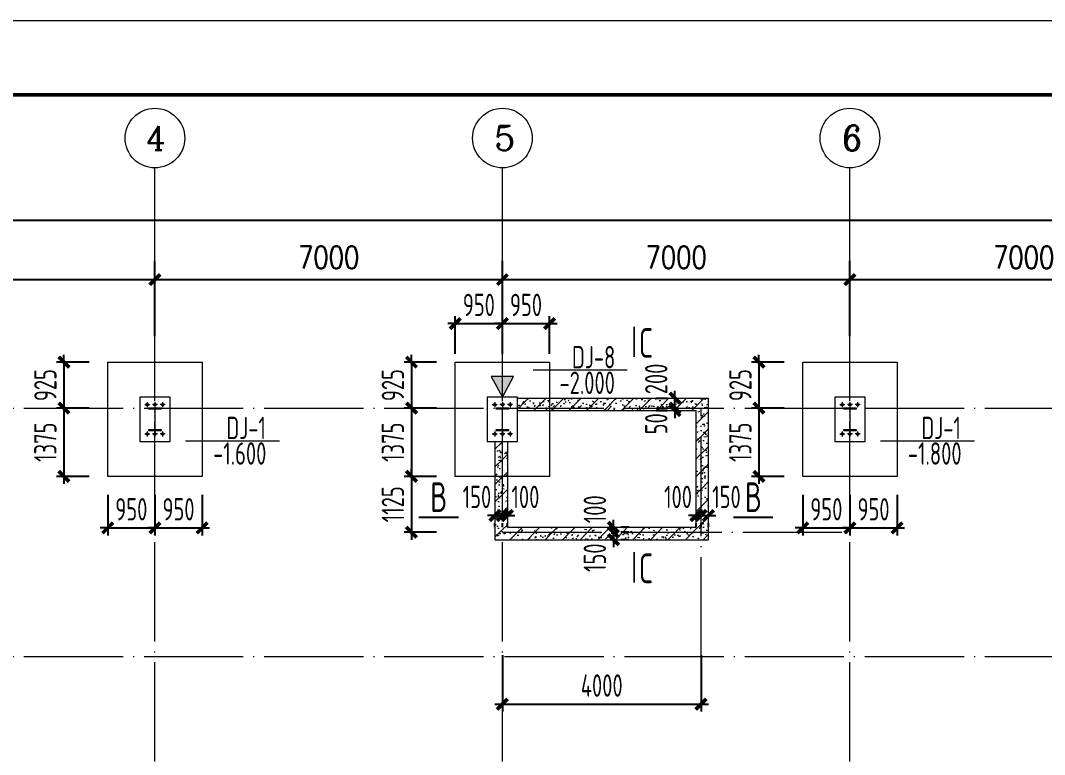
# Model space of a CAD drawing. Header units: millimetres. Extents: x 19781 to 898973, y -947928 to -267362.
# Drawn here: x 55034 to 75662, y -336474 to -321690 of the extents above; entities that cross this region are included whole.
import ezdxf
from ezdxf.enums import TextEntityAlignment as Align

# ---------------------------------------------------------------- set-up
doc = ezdxf.new("R2010")
doc.units = ezdxf.units.MM
doc.header["$LTSCALE"] = 100
doc.linetypes.add('CENTERX2', pattern=[101.599999, 63.5, -12.7, 12.7, -12.7])
doc.linetypes.add('DOTE', pattern=[2.42, 2, -0.2, 0.02, -0.2])
doc.layers.get('0').update_dxf_attribs({"lineweight": 18})
for name, color, linetype, lineweight in [('10', 7, 'Continuous', 18), ('1000', 2, 'Continuous', 18), ('11000', 4, 'Continuous', 18), ('52', 2, 'Continuous', 18), ('AXIS', 3, 'Continuous', 18), ('AXIS_TEXT', 7, 'Continuous', 18), ('BORDER', 7, 'Continuous', 18), ('D', 4, 'Continuous', 18), ('DIM', 3, 'Continuous', 18), ('DOTE', 1, 'DOTE', 18), ('HATCH', 254, 'Continuous', 18), ('JC', 7, 'Continuous', 18), ('TEXT', 7, 'Continuous', 18), ('THIN', 7, 'Continuous', 18), ('数字', 3, 'Continuous', 20), ('轴线', 1, 'CENTERX2', 13), ('钢柱', 4, 'Continuous', 20)]:
    doc.layers.add(name, color=color, linetype=linetype, lineweight=lineweight)
doc.styles.add('_TCH_AXIS', font='complex.shx', dxfattribs={"bigfont": 'gbcbig.shx'})
doc.styles.add('COMPLEX', font='complex.shx', dxfattribs={"bigfont": 'gbcbig.shx'})
doc.styles.add('dim_font', font='simplex.shx', dxfattribs={"width": 0.8, "bigfont": 'gbcbig.shx'})
doc.styles.add('TSSD_REIN', font='tssdeng.shx', dxfattribs={"width": 0.7, "bigfont": 'hztxt.shx'})
doc.dimstyles.new('DIMN150', dxfattribs={"dimscale": 1.5, "dimtxt": 300, "dimasz": 1, "dimexe": 250, "dimexo": 300, "dimgap": 150, "dimtad": 1, "dimdec": 0, "dimzin": 0, "dimdsep": 46, "dimtxsty": 'dim_font', "dimblk": '_CAXARROW', "dimcen": 0.09, "dimdle": 2, "dimclrt": 7, "dimadec": 0, "dimazin": 0, "dimtfac": 1, "dimtdec": 0, "dimtix": 1, "dimtmove": 2, "dimatfit": 3, "dimfxl": 1, "dimtolj": 1, "dimtzin": 0, "dimarcsym": 0})
doc.dimstyles.new('TSSD_100_100', dxfattribs={"dimtxt": 300, "dimasz": 100, "dimexe": 100, "dimexo": 250, "dimgap": 100, "dimtad": 1, "dimdec": 0, "dimzin": 0, "dimdsep": 46, "dimtxsty": 'TSSD_REIN', "dimblk": 'ARCHTICK', "dimcen": 0, "dimdle": 100, "dimclrt": 7, "dimadec": 0, "dimazin": 0, "dimtfac": 1, "dimtdec": 0, "dimtix": 1, "dimtmove": 2, "dimatfit": 3, "dimfxl": 1, "dimtolj": 1, "dimtzin": 0, "dimarcsym": 0})
pattern_1 = [(50, (0, 0), (-93.17486, 347.7333), [37.5, -412.5]), (355, (0, 0), (133.6301, 358.33536), [30, -330]), (100.4514, (29.9, -2.6), (-393.20836, 218.8314), [31.8701, -350.57106]), (46.1842, (0, 100), (-104.74047, 529.7447), [56.25, -618.75]), (96.6356, (44.47, 93.1), (-566.6605, 366.7709), [47.80514, -525.8565]), (351.1842, (0, 100), (467.331, 487.0593), [45, -495]), (21, (50, 75), (87.09188, 349.30646), [37.5, -412.5]), (326, (50, 75), (290.59994, 248.622), [30, -330]), (71.4514, (74.87, 58.22), (-237.8162, 382.02545), [31.8701, -350.57106]), (37.5, (0, 0), (6.07993, 166.446927), [0.01, -326, 0.01, -335, 0.01, -331.25]), (7.5, (0, 0), (131.53477, 197.20586), [0.01, -191, 0.01, -318.5, 0.01, -126.25]), (327.5, (-111.5, 0), (266.91122, -11.277436), [0.01, -125, 0.01, -390, 0.01, -517.5]), (317.5, (-161.5, 0), (291.59308, 50.05249), [0.01, -162.5, 0.01, -259, 0.01, -367.5]), (45, (0, 0), (-176.7767, 176.7767), [])]
pattern_2 = [(45, (0, 0), (-7.0710678, 7.0710678), []), (45, (0, 2.5), (-7.0710678, 7.0710678), [])]

# ---------------------------------------------------------------- blocks, each defined once
blk = doc.blocks.new('_DIMX')
blk.add_line((-150, 0), (150, 0))
blk.add_lwpolyline([(-70, -70, 50, 50, 0), (70, 70, 50, 50, 0)], format="xyseb")
blk = doc.blocks.new('*X1412')
at = {"layer": 'AXIS', "color": 0, "lineweight": -2, "transparency": 16777216}
for p, q in [((50742, -328047), (50742, -326534)), ((57742, -328047), (57742, -326534)), ((50744, -326909), (57741, -326909))]:
    blk.add_line(p, q, dxfattribs=at)
at = {"layer": 'AXIS', "color": 0, "lineweight": -2, "transparency": 16777216, "xscale": 1.5, "yscale": 1.5, "zscale": 1.5, "rotation": 180}
blk.add_blockref('_DIMX', (50742, -326909), dxfattribs=at)
at = {"layer": 'AXIS', "color": 0, "lineweight": -2, "transparency": 16777216, "xscale": 1.5, "yscale": 1.5, "zscale": 1.5}
blk.add_blockref('_DIMX', (57742, -326909), dxfattribs=at)
at = {"layer": 'AXIS', "color": 7, "transparency": 16777216, "insert": (54242, -326459), "char_height": 450, "width": 3805.71, "attachment_point": 5, "style": 'dim_font'}
blk.add_mtext('7000', dxfattribs=at)
blk = doc.blocks.new('_CAXARROW')
blk.add_hatch(color=0).paths.add_polyline_path([(0, 0), (-1, 0.125), (-1, -0.125)], flags=0)
blk = doc.blocks.new('*X1413')
at = {"layer": 'AXIS', "color": 0, "lineweight": -2, "transparency": 16777216}
for p, q in [((57742, -328047), (57742, -326534)), ((64742, -328047), (64742, -326534)), ((57744, -326909), (64741, -326909))]:
    blk.add_line(p, q, dxfattribs=at)
at = {"layer": 'AXIS', "color": 0, "lineweight": -2, "transparency": 16777216, "xscale": 1.5, "yscale": 1.5, "zscale": 1.5, "rotation": 180}
blk.add_blockref('_DIMX', (57742, -326909), dxfattribs=at)
at = {"layer": 'AXIS', "color": 0, "lineweight": -2, "transparency": 16777216, "xscale": 1.5, "yscale": 1.5, "zscale": 1.5}
blk.add_blockref('_DIMX', (64742, -326909), dxfattribs=at)
at = {"layer": 'AXIS', "color": 7, "transparency": 16777216, "insert": (61242, -326459), "char_height": 450, "width": 3805.71, "attachment_point": 5, "style": 'dim_font'}
blk.add_mtext('7000', dxfattribs=at)
blk = doc.blocks.new('*X1414')
at = {"layer": 'AXIS', "color": 0, "lineweight": -2, "transparency": 16777216}
for p, q in [((64742, -328047), (64742, -326534)), ((71742, -328047), (71742, -326534)), ((64744, -326909), (71741, -326909))]:
    blk.add_line(p, q, dxfattribs=at)
at = {"layer": 'AXIS', "color": 0, "lineweight": -2, "transparency": 16777216, "xscale": 1.5, "yscale": 1.5, "zscale": 1.5, "rotation": 180}
blk.add_blockref('_DIMX', (64742, -326909), dxfattribs=at)
at = {"layer": 'AXIS', "color": 0, "lineweight": -2, "transparency": 16777216, "xscale": 1.5, "yscale": 1.5, "zscale": 1.5}
blk.add_blockref('_DIMX', (71742, -326909), dxfattribs=at)
at = {"layer": 'AXIS', "color": 7, "transparency": 16777216, "insert": (68242, -326459), "char_height": 450, "width": 3805.71, "attachment_point": 5, "style": 'dim_font'}
blk.add_mtext('7000', dxfattribs=at)
blk = doc.blocks.new('*X1415')
at = {"layer": 'AXIS', "color": 0, "lineweight": -2, "transparency": 16777216}
for p, q in [((71742, -328047), (71742, -326534)), ((78742, -328047), (78742, -326534)), ((71744, -326909), (78741, -326909))]:
    blk.add_line(p, q, dxfattribs=at)
at = {"layer": 'AXIS', "color": 0, "lineweight": -2, "transparency": 16777216, "xscale": 1.5, "yscale": 1.5, "zscale": 1.5, "rotation": 180}
blk.add_blockref('_DIMX', (71742, -326909), dxfattribs=at)
at = {"layer": 'AXIS', "color": 0, "lineweight": -2, "transparency": 16777216, "xscale": 1.5, "yscale": 1.5, "zscale": 1.5}
blk.add_blockref('_DIMX', (78742, -326909), dxfattribs=at)
at = {"layer": 'AXIS', "color": 7, "transparency": 16777216, "insert": (75242, -326459), "char_height": 450, "width": 3805.71, "attachment_point": 5, "style": 'dim_font'}
blk.add_mtext('7000', dxfattribs=at)
blk = doc.blocks.new('_AXISO')
blk.add_circle((0, 0), 0.5)
at = {"layer": 'AXIS_TEXT', "style": 'COMPLEX', "width": 1.04167}
blk.add_attdef('A', (-0.25, -0.28), '', height=0.56, dxfattribs=at)
blk = doc.blocks.new('*X1425')
at = {"layer": 'AXIS', "color": 0, "lineweight": -2, "transparency": 16777216}
for p, q in [((36742, -327747), (36742, -325334)), ((134742, -327747), (134742, -325334)), ((36744, -325709), (134741, -325709))]:
    blk.add_line(p, q, dxfattribs=at)
at = {"layer": 'AXIS', "color": 0, "lineweight": -2, "transparency": 16777216, "xscale": 1.5, "yscale": 1.5, "zscale": 1.5, "rotation": 180}
blk.add_blockref('_DIMX', (36742, -325709), dxfattribs=at)
at = {"layer": 'AXIS', "color": 0, "lineweight": -2, "transparency": 16777216, "xscale": 1.5, "yscale": 1.5, "zscale": 1.5}
blk.add_blockref('_DIMX', (134742, -325709), dxfattribs=at)
at = {"layer": 'AXIS', "color": 7, "transparency": 16777216, "insert": (85742, -325259), "char_height": 450, "width": 4834.29, "attachment_point": 5, "style": 'dim_font'}
blk.add_mtext('98000', dxfattribs=at)
blk = doc.blocks.new('_ArchTick_0')
at = {"color": 0, "linetype": 'ByBlock'}
blk.add_lwpolyline([(-0.71, -0.71, 0.5, 0.5, 0), (0.71, 0.71, 0.5, 0.5, 0)], format="xyseb", dxfattribs=at)
blk = doc.blocks.new('*X1455')
at = {"layer": 'DIM', "color": 0, "lineweight": -2, "ltscale": 100, "transparency": 16777216}
for p, q in [((55910, -329347), (55910, -331022)), ((56417, -329497), (55760, -329497)), ((56417, -330872), (55760, -330872))]:
    blk.add_line(p, q, dxfattribs=at)
at = {"layer": 'DIM', "color": 0, "lineweight": -2, "ltscale": 100, "transparency": 16777216, "xscale": 150, "yscale": 150, "zscale": 150}
for p, rotation in [((55910, -329497), 90), ((55910, -330872), 270)]:
    blk.add_blockref('_ArchTick_0', p, dxfattribs=dict(at, rotation=rotation))
at = {"layer": 'DIM', "color": 7, "ltscale": 100, "transparency": 16777216, "insert": (55535, -330184), "char_height": 450, "width": 3195, "attachment_point": 5, "rotation": 90, "style": 'TSSD_REIN'}
blk.add_mtext('1375', dxfattribs=at)
blk = doc.blocks.new('_ARCHTICK')
at = {"color": 0, "linetype": 'ByBlock', "const_width": 0.5}
blk.add_lwpolyline([(-0.5, -0.5), (0.5, 0.5)], dxfattribs=at)
blk = doc.blocks.new('*X1456')
at = {"layer": 'DIM', "color": 0, "lineweight": -2, "ltscale": 100, "transparency": 16777216}
for p, q in [((57742, -331247), (57742, -332060)), ((58692, -331247), (58692, -332060)), ((57742, -331910), (57592, -331910)), ((57742, -331910), (58692, -331910)), ((58692, -331910), (58842, -331910))]:
    blk.add_line(p, q, dxfattribs=at)
at = {"layer": 'DIM', "color": 0, "lineweight": -2, "ltscale": 100, "transparency": 16777216, "xscale": 150, "yscale": 150, "zscale": 150}
blk.add_blockref('_ArchTick_0', (57742, -331910), dxfattribs=at)
at = {"layer": 'DIM', "color": 0, "lineweight": -2, "ltscale": 100, "transparency": 16777216, "xscale": 150, "yscale": 150, "zscale": 150, "rotation": 180}
blk.add_blockref('_ArchTick_0', (58692, -331910), dxfattribs=at)
at = {"layer": 'DIM', "color": 7, "ltscale": 100, "transparency": 16777216, "insert": (58217, -331535), "char_height": 450, "width": 2430, "attachment_point": 5, "style": 'TSSD_REIN'}
blk.add_mtext('950', dxfattribs=at)
blk = doc.blocks.new('*X1457')
at = {"layer": 'DIM', "color": 0, "lineweight": -2, "ltscale": 100, "transparency": 16777216}
for p, q in [((56792, -331247), (56792, -332060)), ((57742, -331247), (57742, -332060)), ((56792, -331910), (56642, -331910)), ((56792, -331910), (57742, -331910)), ((57742, -331910), (57892, -331910))]:
    blk.add_line(p, q, dxfattribs=at)
at = {"layer": 'DIM', "color": 0, "lineweight": -2, "ltscale": 100, "transparency": 16777216, "xscale": 150, "yscale": 150, "zscale": 150}
blk.add_blockref('_ArchTick_0', (56792, -331910), dxfattribs=at)
at = {"layer": 'DIM', "color": 0, "lineweight": -2, "ltscale": 100, "transparency": 16777216, "xscale": 150, "yscale": 150, "zscale": 150, "rotation": 180}
blk.add_blockref('_ArchTick_0', (57742, -331910), dxfattribs=at)
at = {"layer": 'DIM', "color": 7, "ltscale": 100, "transparency": 16777216, "insert": (57267, -331535), "char_height": 450, "width": 2430, "attachment_point": 5, "style": 'TSSD_REIN'}
blk.add_mtext('950', dxfattribs=at)
blk = doc.blocks.new('*X1458')
at = {"layer": 'DIM', "color": 0, "lineweight": -2, "ltscale": 100, "transparency": 16777216}
for p, q in [((56417, -328572), (55760, -328572)), ((55910, -328572), (55910, -328422)), ((55910, -328572), (55910, -329497)), ((56417, -329497), (55760, -329497)), ((55910, -329497), (55910, -329647))]:
    blk.add_line(p, q, dxfattribs=at)
at = {"layer": 'DIM', "color": 0, "lineweight": -2, "ltscale": 100, "transparency": 16777216, "xscale": 150, "yscale": 150, "zscale": 150}
for p, rotation in [((55910, -328572), 270), ((55910, -329497), 90)]:
    blk.add_blockref('_ArchTick_0', p, dxfattribs=dict(at, rotation=rotation))
at = {"layer": 'DIM', "color": 7, "ltscale": 100, "transparency": 16777216, "insert": (55535, -329034), "char_height": 450, "width": 2430, "attachment_point": 5, "rotation": 90, "style": 'TSSD_REIN'}
blk.add_mtext('925', dxfattribs=at)
blk = doc.blocks.new('*X1475')
at = {"layer": 'DIM', "color": 0, "lineweight": -2, "ltscale": 100, "transparency": 16777216}
for p, q in [((62910, -329347), (62910, -331022)), ((63417, -329497), (62760, -329497)), ((63417, -330872), (62760, -330872))]:
    blk.add_line(p, q, dxfattribs=at)
at = {"layer": 'DIM', "color": 0, "lineweight": -2, "ltscale": 100, "transparency": 16777216, "xscale": 150, "yscale": 150, "zscale": 150}
for p, rotation in [((62910, -329497), 90), ((62910, -330872), 270)]:
    blk.add_blockref('_ArchTick_0', p, dxfattribs=dict(at, rotation=rotation))
at = {"layer": 'DIM', "color": 7, "ltscale": 100, "transparency": 16777216, "insert": (62535, -330184), "char_height": 450, "width": 3195, "attachment_point": 5, "rotation": 90, "style": 'TSSD_REIN'}
blk.add_mtext('1375', dxfattribs=at)
blk = doc.blocks.new('*X1476')
at = {"layer": 'DIM', "color": 0, "lineweight": -2, "ltscale": 100, "transparency": 16777216}
for p, q in [((63417, -328572), (62760, -328572)), ((62910, -328572), (62910, -328422)), ((62910, -328572), (62910, -329497)), ((63417, -329497), (62760, -329497)), ((62910, -329497), (62910, -329647))]:
    blk.add_line(p, q, dxfattribs=at)
at = {"layer": 'DIM', "color": 0, "lineweight": -2, "ltscale": 100, "transparency": 16777216, "xscale": 150, "yscale": 150, "zscale": 150}
for p, rotation in [((62910, -328572), 270), ((62910, -329497), 90)]:
    blk.add_blockref('_ArchTick_0', p, dxfattribs=dict(at, rotation=rotation))
at = {"layer": 'DIM', "color": 7, "ltscale": 100, "transparency": 16777216, "insert": (62535, -329034), "char_height": 450, "width": 2430, "attachment_point": 5, "rotation": 90, "style": 'TSSD_REIN'}
blk.add_mtext('925', dxfattribs=at)
blk = doc.blocks.new('*X1493')
at = {"layer": 'DIM', "color": 0, "lineweight": -2, "ltscale": 100, "transparency": 16777216}
for p, q in [((69910, -329347), (69910, -331022)), ((70417, -329497), (69760, -329497)), ((70417, -330872), (69760, -330872))]:
    blk.add_line(p, q, dxfattribs=at)
at = {"layer": 'DIM', "color": 0, "lineweight": -2, "ltscale": 100, "transparency": 16777216, "xscale": 150, "yscale": 150, "zscale": 150}
for p, rotation in [((69910, -329497), 90), ((69910, -330872), 270)]:
    blk.add_blockref('_ArchTick_0', p, dxfattribs=dict(at, rotation=rotation))
at = {"layer": 'DIM', "color": 7, "ltscale": 100, "transparency": 16777216, "insert": (69535, -330184), "char_height": 450, "width": 3195, "attachment_point": 5, "rotation": 90, "style": 'TSSD_REIN'}
blk.add_mtext('1375', dxfattribs=at)
blk = doc.blocks.new('*X1494')
at = {"layer": 'DIM', "color": 0, "lineweight": -2, "ltscale": 100, "transparency": 16777216}
for p, q in [((71742, -331247), (71742, -332060)), ((72692, -331247), (72692, -332060)), ((71742, -331910), (71592, -331910)), ((71742, -331910), (72692, -331910)), ((72692, -331910), (72842, -331910))]:
    blk.add_line(p, q, dxfattribs=at)
at = {"layer": 'DIM', "color": 0, "lineweight": -2, "ltscale": 100, "transparency": 16777216, "xscale": 150, "yscale": 150, "zscale": 150}
blk.add_blockref('_ArchTick_0', (71742, -331910), dxfattribs=at)
at = {"layer": 'DIM', "color": 0, "lineweight": -2, "ltscale": 100, "transparency": 16777216, "xscale": 150, "yscale": 150, "zscale": 150, "rotation": 180}
blk.add_blockref('_ArchTick_0', (72692, -331910), dxfattribs=at)
at = {"layer": 'DIM', "color": 7, "ltscale": 100, "transparency": 16777216, "insert": (72217, -331535), "char_height": 450, "width": 2430, "attachment_point": 5, "style": 'TSSD_REIN'}
blk.add_mtext('950', dxfattribs=at)
blk = doc.blocks.new('*X1495')
at = {"layer": 'DIM', "color": 0, "lineweight": -2, "ltscale": 100, "transparency": 16777216}
for p, q in [((70792, -331247), (70792, -332060)), ((71742, -331247), (71742, -332060)), ((70792, -331910), (70642, -331910)), ((70792, -331910), (71742, -331910)), ((71742, -331910), (71892, -331910))]:
    blk.add_line(p, q, dxfattribs=at)
at = {"layer": 'DIM', "color": 0, "lineweight": -2, "ltscale": 100, "transparency": 16777216, "xscale": 150, "yscale": 150, "zscale": 150}
blk.add_blockref('_ArchTick_0', (70792, -331910), dxfattribs=at)
at = {"layer": 'DIM', "color": 0, "lineweight": -2, "ltscale": 100, "transparency": 16777216, "xscale": 150, "yscale": 150, "zscale": 150, "rotation": 180}
blk.add_blockref('_ArchTick_0', (71742, -331910), dxfattribs=at)
at = {"layer": 'DIM', "color": 7, "ltscale": 100, "transparency": 16777216, "insert": (71267, -331535), "char_height": 450, "width": 2430, "attachment_point": 5, "style": 'TSSD_REIN'}
blk.add_mtext('950', dxfattribs=at)
blk = doc.blocks.new('*X1496')
at = {"layer": 'DIM', "color": 0, "lineweight": -2, "ltscale": 100, "transparency": 16777216}
for p, q in [((70417, -328572), (69760, -328572)), ((69910, -328572), (69910, -328422)), ((69910, -328572), (69910, -329497)), ((70417, -329497), (69760, -329497)), ((69910, -329497), (69910, -329647))]:
    blk.add_line(p, q, dxfattribs=at)
at = {"layer": 'DIM', "color": 0, "lineweight": -2, "ltscale": 100, "transparency": 16777216, "xscale": 150, "yscale": 150, "zscale": 150}
for p, rotation in [((69910, -328572), 270), ((69910, -329497), 90)]:
    blk.add_blockref('_ArchTick_0', p, dxfattribs=dict(at, rotation=rotation))
at = {"layer": 'DIM', "color": 7, "ltscale": 100, "transparency": 16777216, "insert": (69535, -329034), "char_height": 450, "width": 2430, "attachment_point": 5, "rotation": 90, "style": 'TSSD_REIN'}
blk.add_mtext('925', dxfattribs=at)
blk = doc.blocks.new('*X1768')
at = {"layer": 'DIM', "color": 0, "lineweight": -2, "ltscale": 100, "transparency": 16777216}
for p, q in [((64742, -328402), (64742, -327644)), ((65692, -328402), (65692, -327644)), ((64742, -327794), (64592, -327794)), ((64742, -327794), (65692, -327794)), ((65692, -327794), (65842, -327794))]:
    blk.add_line(p, q, dxfattribs=at)
at = {"layer": 'DIM', "color": 0, "lineweight": -2, "ltscale": 100, "transparency": 16777216, "xscale": 150, "yscale": 150, "zscale": 150}
blk.add_blockref('_ArchTick_0', (64742, -327794), dxfattribs=at)
at = {"layer": 'DIM', "color": 0, "lineweight": -2, "ltscale": 100, "transparency": 16777216, "xscale": 150, "yscale": 150, "zscale": 150, "rotation": 180}
blk.add_blockref('_ArchTick_0', (65692, -327794), dxfattribs=at)
at = {"layer": 'DIM', "color": 7, "ltscale": 100, "transparency": 16777216, "insert": (65217, -327419), "char_height": 450, "width": 2430, "attachment_point": 5, "style": 'TSSD_REIN'}
blk.add_mtext('950', dxfattribs=at)
blk = doc.blocks.new('*X1769')
at = {"layer": 'DIM', "color": 0, "lineweight": -2, "ltscale": 100, "transparency": 16777216}
for p, q in [((63792, -328402), (63792, -327644)), ((64742, -328402), (64742, -327644)), ((63792, -327794), (63642, -327794)), ((63792, -327794), (64742, -327794)), ((64742, -327794), (64892, -327794))]:
    blk.add_line(p, q, dxfattribs=at)
at = {"layer": 'DIM', "color": 0, "lineweight": -2, "ltscale": 100, "transparency": 16777216, "xscale": 150, "yscale": 150, "zscale": 150}
blk.add_blockref('_ArchTick_0', (63792, -327794), dxfattribs=at)
at = {"layer": 'DIM', "color": 0, "lineweight": -2, "ltscale": 100, "transparency": 16777216, "xscale": 150, "yscale": 150, "zscale": 150, "rotation": 180}
blk.add_blockref('_ArchTick_0', (64742, -327794), dxfattribs=at)
at = {"layer": 'DIM', "color": 7, "ltscale": 100, "transparency": 16777216, "insert": (64267, -327419), "char_height": 450, "width": 2430, "attachment_point": 5, "style": 'TSSD_REIN'}
blk.add_mtext('950', dxfattribs=at)
blk = doc.blocks.new('*X1770')
at = {"layer": 'DIM', "color": 0, "lineweight": -2, "ltscale": 100, "transparency": 16777216}
for p, q in [((64742, -334475), (64742, -335610)), ((68742, -334475), (68742, -335610)), ((64592, -335460), (68892, -335460))]:
    blk.add_line(p, q, dxfattribs=at)
at = {"layer": 'DIM', "color": 0, "lineweight": -2, "ltscale": 100, "transparency": 16777216, "xscale": 150, "yscale": 150, "zscale": 150, "rotation": 180}
blk.add_blockref('_ArchTick_0', (64742, -335460), dxfattribs=at)
at = {"layer": 'DIM', "color": 0, "lineweight": -2, "ltscale": 100, "transparency": 16777216, "xscale": 150, "yscale": 150, "zscale": 150}
blk.add_blockref('_ArchTick_0', (68742, -335460), dxfattribs=at)
at = {"layer": 'DIM', "color": 7, "ltscale": 100, "transparency": 16777216, "insert": (66742, -335085), "char_height": 450, "width": 3330, "attachment_point": 5, "style": 'TSSD_REIN'}
blk.add_mtext('4000', dxfattribs=at)
blk = doc.blocks.new('*X1771')
at = {"layer": 'DIM', "color": 0, "lineweight": -2, "ltscale": 100, "transparency": 16777216}
for p, q in [((62910, -330872), (62910, -330722)), ((63417, -330872), (62760, -330872)), ((62910, -330872), (62910, -331997)), ((63417, -331997), (62760, -331997)), ((62910, -331997), (62910, -332147))]:
    blk.add_line(p, q, dxfattribs=at)
at = {"layer": 'DIM', "color": 0, "lineweight": -2, "ltscale": 100, "transparency": 16777216, "xscale": 150, "yscale": 150, "zscale": 150}
for p, rotation in [((62910, -330872), 270), ((62910, -331997), 90)]:
    blk.add_blockref('_ArchTick_0', p, dxfattribs=dict(at, rotation=rotation))
at = {"layer": 'DIM', "color": 7, "ltscale": 100, "transparency": 16777216, "insert": (62535, -331434), "char_height": 450, "width": 3195, "attachment_point": 5, "rotation": 90, "style": 'TSSD_REIN'}
blk.add_mtext('1125', dxfattribs=at)
blk = doc.blocks.new('*X1772')
at = {"layer": 'DIM', "color": 0, "lineweight": -2, "ltscale": 100, "transparency": 16777216}
for p, q in [((68216, -329297), (68216, -329147)), ((67841, -329297), (68066, -329297)), ((68216, -329497), (68216, -329297)), ((67841, -329497), (68066, -329497)), ((68216, -329497), (68216, -329647))]:
    blk.add_line(p, q, dxfattribs=at)
at = {"layer": 'DIM', "color": 0, "lineweight": -2, "ltscale": 100, "transparency": 16777216, "xscale": 150, "yscale": 150, "zscale": 150}
for p, rotation in [((68216, -329297), 270), ((68216, -329497), 90)]:
    blk.add_blockref('_ArchTick_0', p, dxfattribs=dict(at, rotation=rotation))
at = {"layer": 'DIM', "color": 7, "ltscale": 100, "transparency": 16777216, "insert": (67841, -328910), "char_height": 450, "width": 2430, "attachment_point": 5, "rotation": 90, "style": 'TSSD_REIN'}
blk.add_mtext('200', dxfattribs=at)
blk = doc.blocks.new('*X1773')
at = {"layer": 'DIM', "color": 0, "lineweight": -2, "ltscale": 100, "transparency": 16777216}
for p, q in [((68216, -329497), (68216, -329347)), ((67841, -329497), (68066, -329497)), ((67841, -329547), (68066, -329547)), ((68216, -329547), (68216, -329497)), ((68216, -329547), (68216, -329697))]:
    blk.add_line(p, q, dxfattribs=at)
at = {"layer": 'DIM', "color": 0, "lineweight": -2, "ltscale": 100, "transparency": 16777216, "xscale": 150, "yscale": 150, "zscale": 150}
for p, rotation in [((68216, -329497), 270), ((68216, -329547), 90)]:
    blk.add_blockref('_ArchTick_0', p, dxfattribs=dict(at, rotation=rotation))
at = {"layer": 'DIM', "color": 7, "ltscale": 100, "transparency": 16777216, "insert": (67841, -329813), "char_height": 450, "width": 1530, "attachment_point": 5, "rotation": 90, "style": 'TSSD_REIN'}
blk.add_mtext('50', dxfattribs=at)
blk = doc.blocks.new('*X1774')
at = {"layer": 'DIM', "color": 0, "lineweight": -2, "ltscale": 100, "transparency": 16777216}
for p, q in [((66979, -331897), (66979, -331747)), ((66979, -331997), (66979, -331897)), ((67285, -331897), (67129, -331897)), ((66979, -331997), (66979, -332147)), ((67285, -331997), (67129, -331997))]:
    blk.add_line(p, q, dxfattribs=at)
at = {"layer": 'DIM', "color": 0, "lineweight": -2, "ltscale": 100, "transparency": 16777216, "xscale": 150, "yscale": 150, "zscale": 150}
for p, rotation in [((66979, -331897), 270), ((66979, -331997), 90)]:
    blk.add_blockref('_ArchTick_0', p, dxfattribs=dict(at, rotation=rotation))
at = {"layer": 'DIM', "color": 7, "ltscale": 100, "transparency": 16777216, "insert": (66604, -331534), "char_height": 450, "width": 2295, "attachment_point": 5, "rotation": 90, "style": 'TSSD_REIN'}
blk.add_mtext('100', dxfattribs=at)
blk = doc.blocks.new('*X1775')
at = {"layer": 'DIM', "color": 0, "lineweight": -2, "ltscale": 100, "transparency": 16777216}
for p, q in [((66979, -331997), (66979, -331847)), ((66979, -332147), (66979, -331997)), ((67285, -331997), (67129, -331997)), ((66979, -332147), (66979, -332297)), ((67285, -332147), (67129, -332147))]:
    blk.add_line(p, q, dxfattribs=at)
at = {"layer": 'DIM', "color": 0, "lineweight": -2, "ltscale": 100, "transparency": 16777216, "xscale": 150, "yscale": 150, "zscale": 150}
for p, rotation in [((66979, -331997), 270), ((66979, -332147), 90)]:
    blk.add_blockref('_ArchTick_0', p, dxfattribs=dict(at, rotation=rotation))
at = {"layer": 'DIM', "color": 7, "ltscale": 100, "transparency": 16777216, "insert": (66604, -332510), "char_height": 450, "width": 2295, "attachment_point": 5, "rotation": 90, "style": 'TSSD_REIN'}
blk.add_mtext('150', dxfattribs=at)
blk = doc.blocks.new('*X1776')
at = {"layer": 'DIM', "color": 0, "lineweight": -2, "ltscale": 100, "transparency": 16777216}
for p, q in [((64742, -331661), (64592, -331661)), ((64742, -331661), (64842, -331661)), ((64842, -331661), (64992, -331661)), ((64742, -331893), (64742, -331811)), ((64842, -331893), (64842, -331811))]:
    blk.add_line(p, q, dxfattribs=at)
at = {"layer": 'DIM', "color": 0, "lineweight": -2, "ltscale": 100, "transparency": 16777216, "xscale": 150, "yscale": 150, "zscale": 150}
blk.add_blockref('_ArchTick_0', (64742, -331661), dxfattribs=at)
at = {"layer": 'DIM', "color": 0, "lineweight": -2, "ltscale": 100, "transparency": 16777216, "xscale": 150, "yscale": 150, "zscale": 150, "rotation": 180}
blk.add_blockref('_ArchTick_0', (64842, -331661), dxfattribs=at)
at = {"layer": 'DIM', "color": 7, "ltscale": 100, "transparency": 16777216, "insert": (65205, -331286), "char_height": 450, "width": 2295, "attachment_point": 5, "style": 'TSSD_REIN'}
blk.add_mtext('100', dxfattribs=at)
blk = doc.blocks.new('*X1777')
at = {"layer": 'DIM', "color": 0, "lineweight": -2, "ltscale": 100, "transparency": 16777216}
for p, q in [((68742, -331661), (68592, -331661)), ((68742, -331661), (68892, -331661)), ((68892, -331661), (69042, -331661)), ((68742, -331893), (68742, -331811)), ((68892, -331893), (68892, -331811))]:
    blk.add_line(p, q, dxfattribs=at)
at = {"layer": 'DIM', "color": 0, "lineweight": -2, "ltscale": 100, "transparency": 16777216, "xscale": 150, "yscale": 150, "zscale": 150}
blk.add_blockref('_ArchTick_0', (68742, -331661), dxfattribs=at)
at = {"layer": 'DIM', "color": 0, "lineweight": -2, "ltscale": 100, "transparency": 16777216, "xscale": 150, "yscale": 150, "zscale": 150, "rotation": 180}
blk.add_blockref('_ArchTick_0', (68892, -331661), dxfattribs=at)
at = {"layer": 'DIM', "color": 7, "ltscale": 100, "transparency": 16777216, "insert": (69255, -331286), "char_height": 450, "width": 2295, "attachment_point": 5, "style": 'TSSD_REIN'}
blk.add_mtext('150', dxfattribs=at)
blk = doc.blocks.new('*X1778')
at = {"layer": 'DIM', "color": 0, "lineweight": -2, "ltscale": 100, "transparency": 16777216}
for p, q in [((68642, -331661), (68492, -331661)), ((68642, -331661), (68742, -331661)), ((68742, -331661), (68892, -331661)), ((68642, -331893), (68642, -331811)), ((68742, -331893), (68742, -331811))]:
    blk.add_line(p, q, dxfattribs=at)
at = {"layer": 'DIM', "color": 0, "lineweight": -2, "ltscale": 100, "transparency": 16777216, "xscale": 150, "yscale": 150, "zscale": 150}
blk.add_blockref('_ArchTick_0', (68642, -331661), dxfattribs=at)
at = {"layer": 'DIM', "color": 0, "lineweight": -2, "ltscale": 100, "transparency": 16777216, "xscale": 150, "yscale": 150, "zscale": 150, "rotation": 180}
blk.add_blockref('_ArchTick_0', (68742, -331661), dxfattribs=at)
at = {"layer": 'DIM', "color": 7, "ltscale": 100, "transparency": 16777216, "insert": (68279, -331286), "char_height": 450, "width": 2295, "attachment_point": 5, "style": 'TSSD_REIN'}
blk.add_mtext('100', dxfattribs=at)
blk = doc.blocks.new('*X1779')
at = {"layer": 'DIM', "color": 0, "lineweight": -2, "ltscale": 100, "transparency": 16777216}
for p, q in [((64592, -331661), (64442, -331661)), ((64592, -331661), (64742, -331661)), ((64742, -331661), (64892, -331661)), ((64592, -331893), (64592, -331811)), ((64742, -331893), (64742, -331811))]:
    blk.add_line(p, q, dxfattribs=at)
at = {"layer": 'DIM', "color": 0, "lineweight": -2, "ltscale": 100, "transparency": 16777216, "xscale": 150, "yscale": 150, "zscale": 150}
blk.add_blockref('_ArchTick_0', (64592, -331661), dxfattribs=at)
at = {"layer": 'DIM', "color": 0, "lineweight": -2, "ltscale": 100, "transparency": 16777216, "xscale": 150, "yscale": 150, "zscale": 150, "rotation": 180}
blk.add_blockref('_ArchTick_0', (64742, -331661), dxfattribs=at)
at = {"layer": 'DIM', "color": 7, "ltscale": 100, "transparency": 16777216, "insert": (64229, -331286), "char_height": 450, "width": 2295, "attachment_point": 5, "style": 'TSSD_REIN'}
blk.add_mtext('150', dxfattribs=at)

msp = doc.modelspace()

# ---------------------------------------------------------------- hatches: boundary and pattern name
h = msp.add_hatch(color=256)
edge = h.paths.add_edge_path(flags=0)
edge.add_arc((57587.21, -329427), 26, 0, 360)
h = msp.add_hatch(color=256)
edge = h.paths.add_edge_path(flags=0)
edge.add_arc((57742.21, -329427), 26, 0, 360)
h = msp.add_hatch(color=256)
edge = h.paths.add_edge_path(flags=0)
edge.add_arc((57897.21, -329427), 26, 0, 360)
h = msp.add_hatch(color=256)
edge = h.paths.add_edge_path(flags=0)
edge.add_arc((64587.21, -329427), 26, 0, 360)
h = msp.add_hatch(color=256)
edge = h.paths.add_edge_path(flags=0)
edge.add_arc((64742.21, -329427), 26, 0, 360)
h = msp.add_hatch(color=256)
edge = h.paths.add_edge_path(flags=0)
edge.add_arc((64897.21, -329427), 26, 0, 360)
h = msp.add_hatch(color=256)
edge = h.paths.add_edge_path(flags=0)
edge.add_arc((71587.21, -329427), 26, 0, 360)
h = msp.add_hatch(color=256)
edge = h.paths.add_edge_path(flags=0)
edge.add_arc((71742.21, -329427), 26, 0, 360)
h = msp.add_hatch(color=256)
edge = h.paths.add_edge_path(flags=0)
edge.add_arc((71897.21, -329427), 26, 0, 360)
h = msp.add_hatch(color=256)
edge = h.paths.add_edge_path(flags=0)
edge.add_arc((57587.21, -330017), 26, 0, 360)
h = msp.add_hatch(color=256)
edge = h.paths.add_edge_path(flags=0)
edge.add_arc((57742.21, -330017), 26, 0, 360)
h = msp.add_hatch(color=256)
edge = h.paths.add_edge_path(flags=0)
edge.add_arc((57897.21, -330017), 26, 0, 360)
h = msp.add_hatch(color=256)
edge = h.paths.add_edge_path(flags=0)
edge.add_arc((64587.21, -330017), 26, 0, 360)
h = msp.add_hatch(color=256)
edge = h.paths.add_edge_path(flags=0)
edge.add_arc((64742.21, -330017), 26, 0, 360)
h = msp.add_hatch(color=256)
edge = h.paths.add_edge_path(flags=0)
edge.add_arc((64897.21, -330017), 26, 0, 360)
h = msp.add_hatch(color=256)
edge = h.paths.add_edge_path(flags=0)
edge.add_arc((71587.21, -330017), 26, 0, 360)
h = msp.add_hatch(color=256)
edge = h.paths.add_edge_path(flags=0)
edge.add_arc((71742.21, -330017), 26, 0, 360)
h = msp.add_hatch(color=256)
edge = h.paths.add_edge_path(flags=0)
edge.add_arc((71897.21, -330017), 26, 0, 360)
at = {"layer": '10', "ltscale": 100}
h = msp.add_hatch(dxfattribs=at)
h.set_pattern_fill('金属', color=256, style=0, pattern_type=0)
h.set_pattern_definition(pattern_2)
h.paths.add_polyline_path([(57746.21, -329509), (57872.21, -329509), (57872.21, -329497), (57612.21, -329497), (57612.21, -329509), (57738.21, -329509), (57738.21, -329935), (57612.21, -329935), (57612.21, -329947), (57872.21, -329947), (57872.21, -329935), (57746.21, -329935)], flags=0)
h = msp.add_hatch(dxfattribs=at)
h.set_pattern_fill('金属', color=256, style=0, pattern_type=0)
h.set_pattern_definition(pattern_2)
h.paths.add_polyline_path([(64746.21, -329509), (64872.21, -329509), (64872.21, -329497), (64612.21, -329497), (64612.21, -329509), (64738.21, -329509), (64738.21, -329935), (64612.21, -329935), (64612.21, -329947), (64872.21, -329947), (64872.21, -329935), (64746.21, -329935)], flags=0)
h = msp.add_hatch(dxfattribs=at)
h.set_pattern_fill('金属', color=256, style=0, pattern_type=0)
h.set_pattern_definition(pattern_2)
h.paths.add_polyline_path([(71746.21, -329509), (71872.21, -329509), (71872.21, -329497), (71612.21, -329497), (71612.21, -329509), (71738.21, -329509), (71738.21, -329935), (71612.21, -329935), (71612.21, -329947), (71872.21, -329947), (71872.21, -329935), (71746.21, -329935)], flags=0)
at = {"layer": '52', "ltscale": 100}
msp.add_hatch(color=256, dxfattribs=at).paths.add_polyline_path([(64968.32, -328861.17), (64516.09, -328861.17), (64742.21, -329277)], flags=0)
at = {"layer": 'HATCH', "ltscale": 100}
h = msp.add_hatch(dxfattribs=at)
h.set_pattern_fill('ARMORED', color=256, style=0, pattern_type=0)
h.set_pattern_definition(pattern_1)
h.paths.add_polyline_path([(65692.21, -329297), (65047.21, -329297), (65047.21, -329497), (65692.21, -329497)], flags=0)
h = msp.add_hatch(dxfattribs=at)
h.set_pattern_fill('ARMORED', color=256, style=0, pattern_type=0)
h.set_pattern_definition(pattern_1)
h.paths.add_polyline_path([(68892.21, -329297), (65692.21, -329297), (65692.21, -329497), (68892.21, -329497)], flags=0)
h = msp.add_hatch(dxfattribs=at)
h.set_pattern_fill('ARMORED', color=256, style=0, pattern_type=0)
h.set_pattern_definition(pattern_1)
h.paths.add_polyline_path([(64842.21, -330872), (64742.21, -330872), (64742.21, -331997), (68742.21, -331997), (68742.21, -329497), (65692.21, -329497), (65692.21, -329547), (68642.21, -329547), (68642.21, -331897), (64842.21, -331897)], flags=0)
h = msp.add_hatch(dxfattribs=at)
h.set_pattern_fill('ARMORED', color=256, style=0, pattern_type=0)
h.set_pattern_definition(pattern_1)
h.paths.add_polyline_path([(65692.21, -329497), (65047.21, -329497), (65047.21, -329547), (65692.21, -329547)], flags=0)
h = msp.add_hatch(dxfattribs=at)
h.set_pattern_fill('ARMORED', color=256, style=0, pattern_type=0)
h.set_pattern_definition(pattern_1)
h.paths.add_polyline_path([(68892.21, -329497), (68742.21, -329497), (68742.21, -331997), (68892.21, -331997)], flags=0)
h = msp.add_hatch(dxfattribs=at)
h.set_pattern_fill('ARMORED', color=256, style=0, pattern_type=0)
h.set_pattern_definition(pattern_1)
h.paths.add_polyline_path([(64742.21, -330167), (64592.21, -330167), (64592.21, -330872), (64742.21, -330872)], flags=0)
h = msp.add_hatch(dxfattribs=at)
h.set_pattern_fill('ARMORED', color=256, style=0, pattern_type=0)
h.set_pattern_definition(pattern_1)
h.paths.add_polyline_path([(64842.21, -330167), (64742.21, -330167), (64742.21, -330872), (64842.21, -330872)], flags=0)
h = msp.add_hatch(dxfattribs=at)
h.set_pattern_fill('ARMORED', color=256, style=0, pattern_type=0)
h.set_pattern_definition(pattern_1)
h.paths.add_polyline_path([(64742.21, -330872), (64592.21, -330872), (64592.21, -332147), (64742.21, -332147)], flags=0)
h = msp.add_hatch(dxfattribs=at)
h.set_pattern_fill('ARMORED', color=256, style=0, pattern_type=0)
h.set_pattern_definition(pattern_1)
h.paths.add_polyline_path([(68742.21, -331997), (64742.21, -331997), (64742.21, -332147), (68742.21, -332147)], flags=0)
h = msp.add_hatch(dxfattribs=at)
h.set_pattern_fill('ARMORED', color=256, style=0, pattern_type=0)
h.set_pattern_definition(pattern_1)
h.paths.add_polyline_path([(68892.21, -331997), (68742.21, -331997), (68742.21, -332147), (68892.21, -332147)], flags=0)

# ---------------------------------------------------------------- linework, layer by layer
at = {"layer": '1000', "ltscale": 100}
for points in [[(58047.21, -329277), (57437.21, -329277), (57437.21, -330167), (58047.21, -330167)], [(65047.21, -329277), (64437.21, -329277), (64437.21, -330167), (65047.21, -330167)], [(72047.21, -329277), (71437.21, -329277), (71437.21, -330167), (72047.21, -330167)]]:
    msp.add_lwpolyline(points, close=True, dxfattribs=at)
at = {"layer": '11000'}
for centre in [(57587.21, -329427), (57742.21, -329427), (57897.21, -329427), (64587.21, -329427), (64742.21, -329427), (64897.21, -329427), (71587.21, -329427), (71742.21, -329427), (71897.21, -329427), (57587.21, -330017), (57742.21, -330017), (57897.21, -330017), (64587.21, -330017), (64742.21, -330017), (64897.21, -330017), (71587.21, -330017), (71742.21, -330017), (71897.21, -330017)]:
    msp.add_circle(centre, 26, dxfattribs=at)
at = {"layer": '52', "ltscale": 100}
msp.add_lwpolyline([(64968.32, -328861.17), (64516.09, -328861.17), (64742.21, -329277)], close=True, dxfattribs=at)
at = {"layer": 'AXIS'}
for p, q in [((57742.21, -328497), (57742.21, -324659)), ((64742.21, -328497), (64742.21, -324659)), ((71742.21, -328497), (71742.21, -324659))]:
    msp.add_line(p, q, dxfattribs=at)
at = {"layer": 'BORDER'}
msp.add_lwpolyline([(19977, -384690.47), (19977, -321690.47), (153627, -321690.47), (153627, -384690.47)], close=True, dxfattribs=at)
msp.add_lwpolyline([(23727, -383190.47, 75, 75, 0), (23727, -323190.47, 75, 75, 0), (152127, -323190.47, 75, 75, 0), (152127, -383190.47, 75, 75, 0)], format="xyseb", close=True, dxfattribs=at)
at = {"layer": 'D', "ltscale": 100}
for p, q in [((65047.21, -329297), (68892.21, -329297)), ((68892.21, -332147), (68892.21, -329297)), ((65047.21, -329547), (68642.21, -329547)), ((68642.21, -331897), (68642.21, -329547)), ((64592.21, -330167), (64592.21, -332147)), ((64842.21, -330167), (64842.21, -331897)), ((64842.21, -331897), (68642.21, -331897)), ((64592.21, -332147), (68892.21, -332147))]:
    msp.add_line(p, q, dxfattribs=at)
at = {"layer": 'DOTE', "linetype": 'DOTE', "ltscale": 10}
for p, q in [((57742.21, -370497), (57742.21, -328497)), ((64742.21, -370497), (64742.21, -328497)), ((71742.21, -370497), (71742.21, -328497)), ((35742.21, -329497), (135742.21, -329497)), ((68742.21, -334497), (68742.21, -329497)), ((64742.21, -331997), (71742.21, -331997)), ((35742.21, -334497), (135742.21, -334497))]:
    msp.add_line(p, q, dxfattribs=at)
at = {"layer": 'JC', "ltscale": 100}
for points in [[(58692.21, -330872), (56792.21, -330872), (56792.21, -328572), (58692.21, -328572)], [(65692.21, -330872), (63792.21, -330872), (63792.21, -328572), (65692.21, -328572)], [(72692.21, -330872), (70792.21, -330872), (70792.21, -328572), (72692.21, -328572)]]:
    msp.add_lwpolyline(points, close=True, dxfattribs=at)
at = {"layer": 'THIN', "color": 6}
for points in [[(67394.7, -328470.99, 35, 35, 0), (67394.7, -327856.99, 35, 35, 0)], [(63857.2, -331697.5, 35, 35, 0), (63057.2, -331697.5, 35, 35, 0)], [(70194.2, -331697.5, 35, 35, 0), (69394.2, -331697.5, 35, 35, 0)], [(67394.7, -333009.99, 35, 35, 0), (67394.7, -332395.99, 35, 35, 0)]]:
    msp.add_lwpolyline(points, format="xyseb", dxfattribs=at)
at = {"layer": '数字', "ltscale": 100}
for p, q in [((65359.21, -328728), (67254.21, -328728)), ((58359.21, -330153), (60254.21, -330153)), ((72359.21, -330153), (74254.21, -330153))]:
    msp.add_line(p, q, dxfattribs=at)
at = {"layer": '轴线'}
for p, q in [((57587.21, -329376), (57587.21, -329478)), ((57742.21, -329376), (57742.21, -329478)), ((57897.21, -329376), (57897.21, -329478)), ((64587.21, -329376), (64587.21, -329478)), ((64742.21, -329376), (64742.21, -329478)), ((64897.21, -329376), (64897.21, -329478)), ((71587.21, -329376), (71587.21, -329478)), ((71742.21, -329376), (71742.21, -329478)), ((71897.21, -329376), (71897.21, -329478)), ((57536.21, -329427), (57638.21, -329427)), ((57793.21, -329427), (57691.21, -329427)), ((57948.21, -329427), (57846.21, -329427)), ((64536.21, -329427), (64638.21, -329427)), ((64793.21, -329427), (64691.21, -329427)), ((64948.21, -329427), (64846.21, -329427)), ((71536.21, -329427), (71638.21, -329427)), ((71793.21, -329427), (71691.21, -329427)), ((71948.21, -329427), (71846.21, -329427)), ((57536.21, -330017), (57638.21, -330017)), ((57587.21, -329966), (57587.21, -330068)), ((57793.21, -330017), (57691.21, -330017)), ((57742.21, -329966), (57742.21, -330068)), ((57948.21, -330017), (57846.21, -330017)), ((57897.21, -329966), (57897.21, -330068)), ((64536.21, -330017), (64638.21, -330017)), ((64587.21, -329966), (64587.21, -330068)), ((64793.21, -330017), (64691.21, -330017)), ((64742.21, -329966), (64742.21, -330068)), ((64948.21, -330017), (64846.21, -330017)), ((64897.21, -329966), (64897.21, -330068)), ((71536.21, -330017), (71638.21, -330017)), ((71587.21, -329966), (71587.21, -330068)), ((71793.21, -330017), (71691.21, -330017)), ((71742.21, -329966), (71742.21, -330068)), ((71948.21, -330017), (71846.21, -330017)), ((71897.21, -329966), (71897.21, -330068))]:
    msp.add_line(p, q, dxfattribs=at)
at = {"layer": '钢柱', "ltscale": 100}
for points in [[(57746.21, -329509), (57872.21, -329509), (57872.21, -329497), (57612.21, -329497), (57612.21, -329509), (57738.21, -329509), (57738.21, -329935), (57612.21, -329935), (57612.21, -329947), (57872.21, -329947), (57872.21, -329935), (57746.21, -329935)], [(64746.21, -329509), (64872.21, -329509), (64872.21, -329497), (64612.21, -329497), (64612.21, -329509), (64738.21, -329509), (64738.21, -329935), (64612.21, -329935), (64612.21, -329947), (64872.21, -329947), (64872.21, -329935), (64746.21, -329935)], [(71746.21, -329509), (71872.21, -329509), (71872.21, -329497), (71612.21, -329497), (71612.21, -329509), (71738.21, -329509), (71738.21, -329935), (71612.21, -329935), (71612.21, -329947), (71872.21, -329947), (71872.21, -329935), (71746.21, -329935)]]:
    msp.add_lwpolyline(points, close=True, dxfattribs=at)

# ---------------------------------------------------------------- block references
at = {"layer": 'AXIS'}
ref = msp.add_blockref('_AXISO', (57742.21, -324059), dxfattribs=dict(at, xscale=1200, yscale=1200, zscale=1200))
ref.add_attrib('A', '4', (57570.51, -324299.37), dxfattribs={"layer": 'AXIS_TEXT', "height": 480.75, "style": '_TCH_AXIS', "width": 0.9375})
ref = msp.add_blockref('_AXISO', (64742.21, -324059), dxfattribs=dict(at, xscale=1200, yscale=1200, zscale=1200))
ref.add_attrib('A', '5', (64577.81, -324305.59), dxfattribs={"layer": 'AXIS_TEXT', "height": 493.19, "style": '_TCH_AXIS'})
ref = msp.add_blockref('_AXISO', (71742.21, -324059), dxfattribs=dict(at, xscale=1200, yscale=1200, zscale=1200))
ref.add_attrib('A', '6', (71585.56, -324312.04), dxfattribs={"layer": 'AXIS_TEXT', "height": 506.08, "style": '_TCH_AXIS', "width": 0.928571})

# ---------------------------------------------------------------- texts
at = {"layer": 'TEXT', "style": 'TSSD_REIN', "width": 0.7}
for s, p in [('C', (67633.19, -328185.49)), ('B', (63460.19, -331290.49)), ('B', (69797.19, -331290.49)), ('C', (67633.19, -332724.49))]:
    msp.add_text(s, height=600, dxfattribs=at).set_placement(p, align=Align.MIDDLE_CENTER)
at = {"layer": '数字', "ltscale": 100, "style": 'TSSD_REIN', "width": 0.7}
for s, p in [('DJ-8', (66579.14, -328471.29)), ('-2.000', (66450.14, -328986.29)), ('DJ-1', (59579.14, -329896.29)), ('DJ-1', (73579.14, -329896.29)), ('-1.600', (59450.14, -330411.29)), ('-1.800', (73450.14, -330411.29))]:
    msp.add_text(s, height=450, dxfattribs=at).set_placement(p, align=Align.MIDDLE_CENTER)

# ---------------------------------------------------------------- dimensions: what is measured, and where the dimension line sits
at = {"layer": 'AXIS'}
for base, p1, p2, picture, middle in [((134742.21, -325709), (36742.21, -328197), (134742.21, -328197), '*X1425', (85742.21, -325259)), ((57742.21, -326909), (50742.21, -328497), (57742.21, -328497), '*X1412', (54242.21, -326459)), ((64742.21, -326909), (57742.21, -328497), (64742.21, -328497), '*X1413', (61242.21, -326459)), ((71742.21, -326909), (64742.21, -328497), (71742.21, -328497), '*X1414', (68242.21, -326459)), ((78742.21, -326909), (71742.21, -328497), (78742.21, -328497), '*X1415', (75242.21, -326459))]:
    dim = msp.add_linear_dim(base=base, p1=p1, p2=p2, dimstyle='DIMN150', override={"dimsah": 1, "dimtzin": 0}, dxfattribs=at)
    dim.commit()
    dim.dimension.update_dxf_attribs({"geometry": picture, "text_midpoint": middle})
at = {"layer": 'DIM', "ltscale": 100}
for base, p1, p2, angle, picture, middle in [((64742.21, -327794), (63792.21, -328777), (64742.21, -328777), 0, '*X1769', (64267.21, -327419)), ((55910.2, -329497), (56792.21, -328572), (56792.21, -329497), 270, '*X1458', (55535.2, -329034.5)), ((62910.2, -329497), (63792.21, -328572), (63792.21, -329497), 270, '*X1476', (62535.2, -329034.5)), ((69910.2, -329497), (70792.21, -328572), (70792.21, -329497), 270, '*X1496', (69535.2, -329034.5)), ((55910.2, -330872), (56792.21, -329497), (56792.21, -330872), 270, '*X1455', (55535.2, -330184.5)), ((62910.2, -330872), (63792.21, -329497), (63792.21, -330872), 270, '*X1475', (62535.2, -330184.5)), ((69910.2, -330872), (70792.21, -329497), (70792.21, -330872), 270, '*X1493', (69535.2, -330184.5)), ((62910.2, -331997), (63792.21, -330872), (63792.21, -331997), 270, '*X1771', (62535.2, -331434.5)), ((58692.21, -331910.09), (57742.21, -330872), (58692.21, -330872), 0, '*X1456', (58217.21, -331535.09)), ((72692.21, -331910.09), (71742.21, -330872), (72692.21, -330872), 0, '*X1494', (72217.21, -331535.09))]:
    dim = msp.add_linear_dim(base=base, p1=p1, p2=p2, angle=angle, dimstyle='TSSD_100_100', override={"dimscale": 1.5, "dimsah": 1, "dimtzin": 0}, dxfattribs=at)
    dim.commit()
    dim.dimension.update_dxf_attribs({"geometry": picture, "text_midpoint": middle})
for base, p1, p2, picture, middle in [((65692.21, -327794), (64742.21, -328777), (65692.21, -328777), '*X1768', (65217.21, -327419)), ((57742.21, -331910.09), (56792.21, -330872), (57742.21, -330872), '*X1457', (57267.21, -331535.09)), ((71742.21, -331910.09), (70792.21, -330872), (71742.21, -330872), '*X1495', (71267.21, -331535.09)), ((68742.21, -335459.69), (64742.21, -334099.54), (68742.21, -334099.54), '*X1770', (66742.21, -335084.69))]:
    dim = msp.add_linear_dim(base=base, p1=p1, p2=p2, dimstyle='TSSD_100_100', override={"dimscale": 1.5, "dimsah": 1, "dimtzin": 0}, dxfattribs=at)
    dim.commit()
    dim.dimension.update_dxf_attribs({"geometry": picture, "text_midpoint": middle})
for base, p1, p2, picture, middle in [((68215.72, -329297), (68215.72, -329497), (68215.72, -329297), '*X1772', (67840.72, -328909.88)), ((68215.72, -329497), (68215.72, -329547), (68215.72, -329497), '*X1773', (67840.72, -329812.96)), ((66979.18, -331897), (66909.86, -331997), (66909.86, -331897), '*X1774', (66604.18, -331534.11)), ((66979.18, -331997), (66909.86, -332147), (66909.86, -331997), '*X1775', (66604.18, -332509.88))]:
    dim = msp.add_linear_dim(base=base, p1=p1, p2=p2, angle=90, dimstyle='TSSD_100_100', override={"dimscale": 1.5, "dimsah": 1, "dimtzin": 0}, dxfattribs=at)
    dim.commit()
    dim.dimension.update_dxf_attribs({"geometry": picture, "text_midpoint": middle, "dimtype": 160})
for base, p1, p2, picture, middle in [((64742.21, -331660.63), (64592.21, -331518.15), (64742.21, -331518.15), '*X1779', (64229.32, -331285.63)), ((64842.21, -331660.63), (64742.21, -331518.15), (64842.21, -331518.15), '*X1776', (65205.09, -331285.63)), ((68742.21, -331660.63), (68642.21, -331518.15), (68742.21, -331518.15), '*X1778', (68279.32, -331285.63)), ((68892.21, -331660.63), (68742.21, -331518.15), (68892.21, -331518.15), '*X1777', (69255.09, -331285.63))]:
    dim = msp.add_linear_dim(base=base, p1=p1, p2=p2, dimstyle='TSSD_100_100', override={"dimscale": 1.5, "dimsah": 1, "dimtzin": 0}, dxfattribs=at)
    dim.commit()
    dim.dimension.update_dxf_attribs({"geometry": picture, "text_midpoint": middle, "dimtype": 160})

doc.saveas('drawing.dxf')
